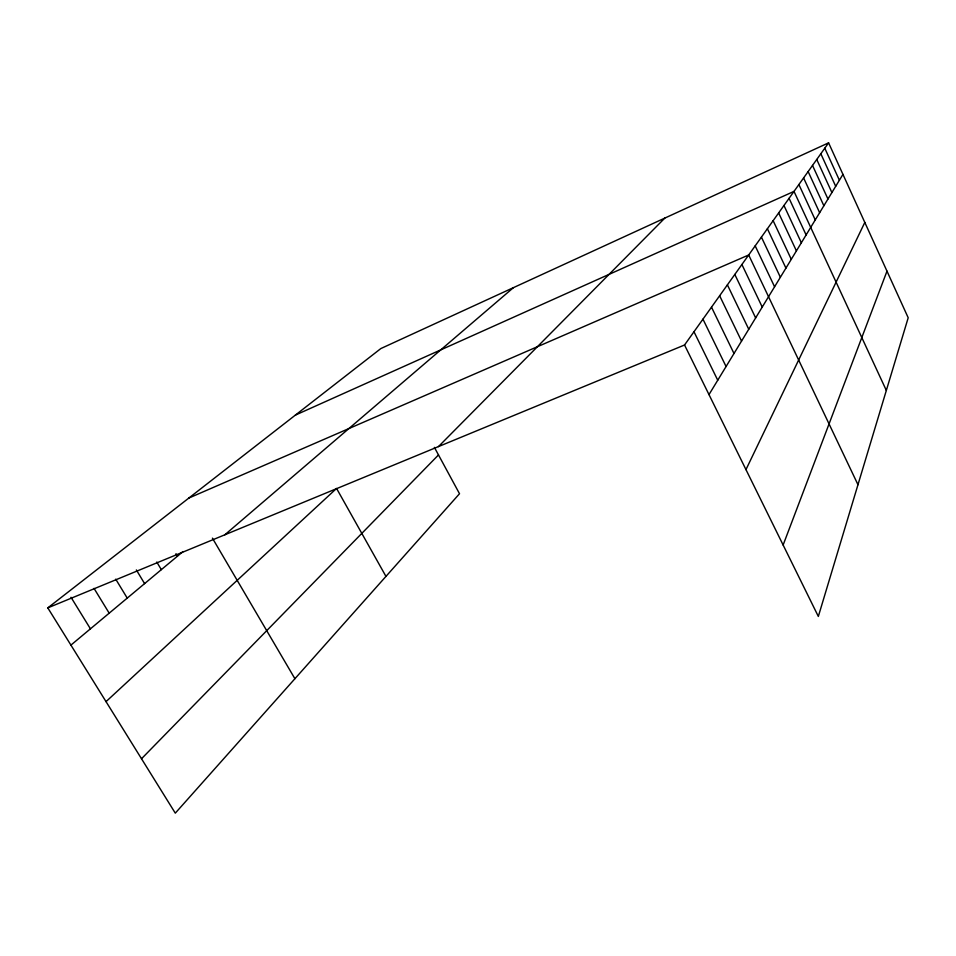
<?xml version="1.0" encoding="UTF-8"?>
<svg xmlns="http://www.w3.org/2000/svg" width="956" height="956" viewBox="0 0 956 956"><rect width="100%" height="100%" fill="white"/><g stroke="black" fill="none" stroke-linecap="round" stroke-linejoin="round"><path stroke-width="1.43" d="M783.131 545.016L886.989 271.169M745.967 469.611L864.81 222.413M708.993 394.601L842.953 174.374M684.544 344.997L828.601 142.85L908.2 317.774L818.336 616.441L684.544 344.997L47.8 607.885L175.295 813.15L459.513 493.726L434.394 447.372M141.512 758.753L438.493 454.937M438.469 446.595L664.814 218.099M106.032 701.632L336.56 488.432L385.961 576.396M224.851 534.786L513.408 287.66M70.923 645.109L183.014 551.552M47.8 607.885L380.846 348.558L828.601 142.85M295.38 415.107L794.006 191.403L886.332 390.442M188.894 498.028L748.691 254.989L857.974 484.716M71.007 597.285L90.426 628.821M94.023 588.37L109.187 613.166M115.736 579.169L127.232 598.109M136.361 569.943L144.595 583.614M156.784 562.044L161.325 569.645M175.976 553.691L177.458 556.189M212.423 538.144L294.914 678.724M693.984 331.756L717.741 380.213M702.959 319.161L726.07 366.53M711.503 307.175L733.993 353.505M719.641 295.762L741.545 341.089M727.397 284.864L748.751 329.234M734.817 274.456L755.646 317.906M741.904 264.513L762.231 307.079M755.192 245.871L774.575 286.776M761.418 237.124L780.371 277.252M773.141 220.681L791.281 259.327M767.393 228.735L785.928 268.11M778.662 212.937L796.408 250.878M789.082 198.31L806.111 234.937M783.968 205.48L801.355 242.752M803.602 177.936L819.639 212.698M798.893 184.544L815.253 219.916M812.516 165.424L827.956 199.027M808.143 171.566L823.869 205.743M820.834 153.749L835.699 186.289M816.747 159.485L831.899 192.55M824.789 148.204L839.392 180.23"/></g></svg>
